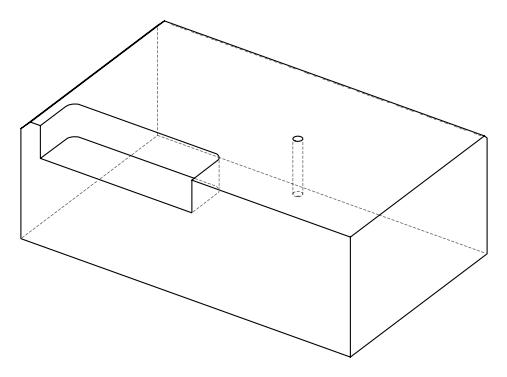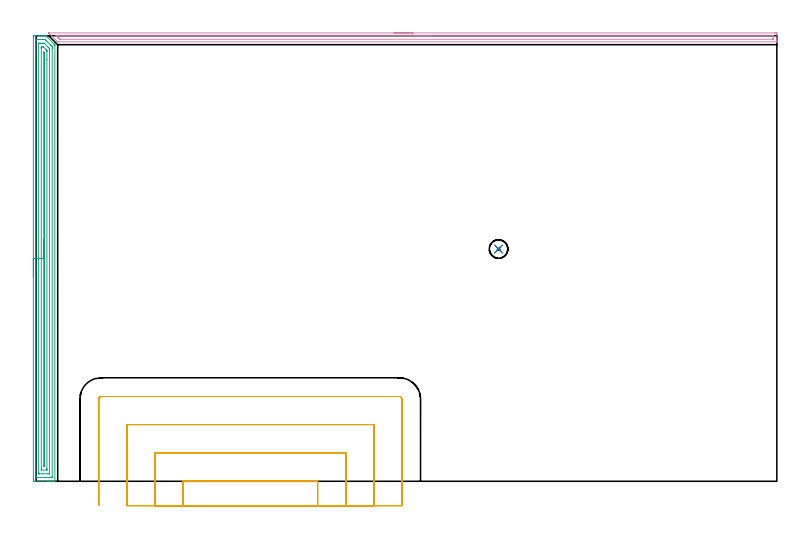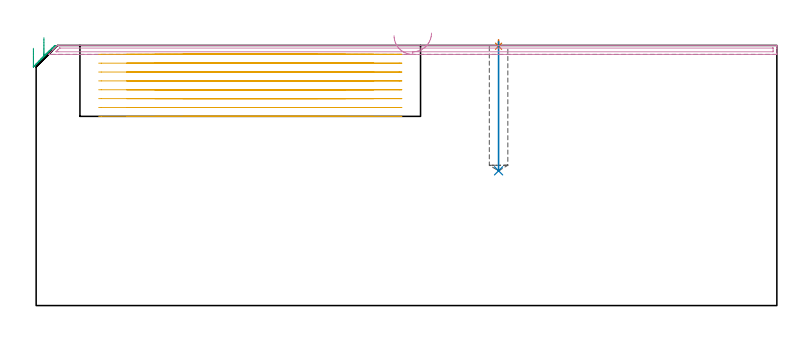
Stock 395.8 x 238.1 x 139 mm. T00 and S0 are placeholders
(PLAN: 5 operations, 3 tool changes, 40.1 min)
(1 SPOT_DRILL | STEP1POCKET | NXT0321_9005460120000 | 0.03 min | 1 mm3)
(2 DRILL_BLIND_HOLE_INTO_CENTER | STEP1POCKET | UGT0301_494 | 0.28 min | 4981 mm3)
(3 AREA_MILL | FG_CHAMFER_SURFACE | UGT0205_001 | 9.65 min | 15747 mm3)
(4 AREA_MILL_1 | FG_CHAMFER_SURFACE_1 | UGT0205_001 | 6.37 min | 4444 mm3)
(5 MILL_SLOT | SLOT_PARTIAL_RECTANGULAR | UGT0201_094 | Follow Part, ap 5, ae 75% | 23.76 min | 379381 mm3)
(TOOL NXT0321_9005460120000 | NC Spot Drill, 142deg, 12mm, Carbide, Uncoated | D12 PA142 FL30 Z2)
(TOOL UGT0301_494 | Carbide Drill 9.9 mm | D9.9 PA118 FL87 Z2)
(TOOL UGT0205_001 | Chamfer Mill 20 x 3 x 45 deg. | D20 FL50 Z2)
(TOOL UGT0201_094 | End mill 20 mm | D20 FL38 Z4)
(OP 1 SPOT_DRILL)
G17 G21 G94 G90
T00 M6
G54
G17 G0 G90 X247.1 Y124.1 S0 M3
G43 Z149. H0
G94 G81 G98 Z138.574 F250. R142.
G80
M5
M2
(OP 2 DRILL_BLIND_HOLE_INTO_CENTER)
G17 G21 G94 G90
T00 M6
G54
G17 G0 G90 X247.1 Y124.1 S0 M3
G43 Z149. H0
G94 G81 G98 Z72. F250. R141.
G80
M5
M2
(OP 3 AREA_MILL)
G17 G21 G94 G90
T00 M6
G54
G17 G0 G90 X-1.5 Y109.05 S1061 M3
G43 Z149. H0
Z137.5
G94 G1 Y109.088 Z136.628 F250.
Y109.202 Z135.764
Y109.391 Z134.912
Y109.653 Z134.08
Y109.987 Z133.274
Y110.39 Z132.5
Y110.858 Z131.764
Y111.39 Z131.072
Y111.979 Z130.429
Y112.622 Z129.84
Y113.314 Z129.308
Y114.05 Z128.84
Y114.824 Z128.437
Y115.63 Z128.103
Y116.462 Z127.841
Y117.314 Z127.652
Y118.178 Z127.538
Y119.05 Z127.5
Y237.047
X-1.499 Y237.476 Z127.501
X-1.495 Y237.935 Z127.503
X-1.491 Y238.09 Z127.506
X-1.042 Y238.1 Z127.955
X1.604 Z130.599
X3.019 Z132.015
X4.25 Z133.244
X5.132 Y238.099 Z134.13
X5.192 Y238.096 Z134.19
X5.228 Y238.072 Z134.228
X5.328 Y237.972 Z134.328
X5.426 Y237.876 Z134.422
X5.526 Y237.774 Z134.526
X5.618 Y237.682 Z134.618
X5.72 Y237.582 Z134.716
X9.542 Y233.76 Z138.537
X9.679 Y233.622 Z138.677
X9.847 Y233.454 Z138.845
X9.983 Y233.319 Z138.979
X9.988 Y233.312 Z138.984
X9.995 Y233.296 Z138.991
X10. Y233.007 Z139.
Y0.177
X9.997 Y0.008 Z138.988
X9.993 Y0.007 Z138.984
X9.637 Y0. Z138.636
X9.359 Z138.359
X8.66 Z137.655
X7.428 Z136.425
X6.896 Z135.89
X6.28 Z135.275
X-0.426 Z128.571
X-1.042 Y0.002 Z127.956
X-1.263 Y0.004 Z127.735
X-1.492 Y0.01 Z127.506
X-1.495 Y0.164 Z127.503
X-1.499 Y0.624 Z127.501
X-1.5 Y1.089 Z127.5
Y119.05
X-0.086 Z128.914
X-0.085 Y235.613 Z128.915
Y235.688
X-0.079 Y236.088 Z128.921
X0.319 Y236.097 Z129.319
X0.722 Y236.099 Z129.722
X1.198 Y236.1 Z130.198
X3.368 Z132.368
X3.844 Y236.099 Z132.844
X4.25 Y236.096 Z133.25
X4.736 Y236.09 Z133.736
X5.132 Y235.717 Z134.132
X5.162 Y235.688 Z134.162
X7.778 Y233.071 Z136.778
X7.84 Y233.007 Z136.84
X8.579 Y232.195 Z137.579
X8.58 Y232.113 Z137.58
X8.585 Y231.295 Z137.585
Y2.487
Y2.412
X8.579 Y2.012 Z137.579
X8.181 Y2.003 Z137.181
X7.778 Y2.001 Z136.778
X7.302 Y2. Z136.302
X0.722 Y2.001 Z129.722
X0.244 Y2.003 Z129.244
X0.019 Y2.01 Z129.019
X-0.079 Y2.036 Z128.921
X-0.085 Y2.336 Z128.915
Y2.412
X-0.086 Y119.05 Z128.914
X1.328 Z130.328
X1.329 Y233.901 Z130.329
X1.33 Y234.04 Z130.33
X1.332 Y234.074 Z130.332
X1.335 Y234.085 Z130.335
X1.344 Y234.09 Z130.344
X1.41 Y234.097 Z130.41
X1.604 Y234.099 Z130.604
X2.29 Y234.1 Z131.29
X3.172 Z132.172
X3.368 Y234.099 Z132.368
X4.057 Y234.096 Z133.057
X4.25 Y234.09 Z133.25
X4.309 Y234.078 Z133.309
X4.371 Y234.021 Z133.371
X4.498 Y233.901 Z133.498
X6.014 Y232.387 Z135.014
X6.286 Y232.113 Z135.286
X6.896 Y231.493 Z135.896
X7.157 Y231.219 Z136.157
X7.164 Y230.947 Z136.164
X7.17 Y230.326 Z136.17
X7.171 Y230.047 Z136.171
Y4.199
X7.17 Y4.06 Z136.17
X7.167 Y4.026 Z136.167
X7.165 Y4.015 Z136.165
X7.156 Y4.01 Z136.156
X7.09 Y4.003 Z136.09
X6.896 Y4.001 Z135.896
X6.21 Y4. Z135.21
X3.565 Z132.565
X1.8 Z130.8
X1.604 Y4.002 Z130.604
X1.408 Y4.006 Z130.408
X1.353 Y4.01 Z130.353
X1.335 Y4.016 Z130.335
X1.333 Y4.033 Z130.333
X1.33 Y4.106 Z130.33
X1.329 Y4.199 Z130.329
X1.328 Y4.479 Z130.328
Y119.05
X2.743 Z131.743
Y231.219
X2.745 Y231.851 Z131.745
X2.749 Y232.063 Z131.749
X2.75 Y232.09 Z131.75
X2.771 Y232.093 Z131.771
X2.825 Y232.097 Z131.825
X2.934 Y232.099 Z131.934
X3.381 Y232.1 Z132.381
X3.815 Y232.092 Z132.815
X3.841 Y232.09 Z132.841
X3.88 Y232.059 Z132.88
X3.965 Y231.981 Z132.965
X4.092 Y231.858 Z133.092
X5.132 Y230.819 Z134.132
X5.624 Y230.326 Z134.624
X5.695 Y230.25 Z134.695
X5.736 Y230.203 Z134.736
X5.75 Y230.165 Z134.75
X5.753 Y230.009 Z134.753
X5.756 Y229.693 Z134.756
X5.757 Y225.335 Z134.757
Y6.881
X5.755 Y6.249 Z134.755
X5.751 Y6.037 Z134.751
X5.75 Y6.01 Z134.75
X5.729 Y6.007 Z134.729
X5.675 Y6.003 Z134.675
X5.566 Y6.001 Z134.566
X2.932 Z131.932
X2.826 Y6.003 Z131.826
X2.774 Y6.007 Z131.774
X2.752 Y6.01 Z131.752
X2.75 Y6.023 Z131.75
X2.747 Y6.134 Z131.747
X2.743 Y6.62 Z131.743
Y119.05
X4.157 Z133.157
Y228.916
X4.16 Y229.293 Z133.16
X4.162 Y229.334 Z133.162
X4.163 Z133.163
X4.177 Y229.323 Z133.177
X4.203 Y229.298 Z133.203
X4.25 Y229.249 Z133.25
X4.331 Y229.159 Z133.331
X4.339 Y228.821 Z133.339
X4.342 Y228.632 Z133.342
X4.343 Y8.574 Z133.343
X4.342 Y8.479 Z133.342
X4.336 Y8.291 Z133.336
X4.326 Y8.01 Z133.326
X4.25 Z133.25
X4.164 Y8.017 Z133.164
X4.159 Y8.385 Z133.159
X4.157 Y8.574 Z133.157
Y119.05
Y119.922 Z133.195
Y120.786 Z133.309
Y121.638 Z133.498
Y122.47 Z133.76
Y123.276 Z134.094
Y124.05 Z134.497
Y124.786 Z134.965
Y125.478 Z135.496
Y126.121 Z136.086
Y126.71 Z136.729
Y127.242 Z137.421
Y127.71 Z138.157
Y128.113 Z138.931
Y128.447 Z139.737
Y128.709 Z140.569
Y128.898 Z141.42
Y129.012 Z142.285
Y129.05 Z143.157
G0 Z149.
M5
M2
(OP 4 AREA_MILL_1)
G17 G21 G94 G90
T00 M6
G54
G17 G0 G90 X191.25 Y239.6 S1061 M3
G43 Z149. H0
Z144.2
G94 G1 X191.288 Z143.328 F250.
X191.402 Z142.463
X191.591 Z141.612
X191.853 Z140.78
X192.187 Z139.974
X192.59 Z139.2
X193.059 Z138.464
X193.59 Z137.772
X194.179 Z137.129
X194.822 Z136.54
X195.514 Z136.008
X196.25 Z135.54
X197.024 Z135.137
X197.83 Z134.803
X198.662 Z134.541
X199.514 Z134.352
X200.379 Z134.238
X201.25 Z134.2
X394.563
X395.177 Y239.598 Z134.202
X395.784 Y239.593 Z134.203
X395.793 Y239.591 Z134.205
X395.8 Y238.986 Z134.809
Y236.307 Z137.488
Y235.605 Z138.195
Y235.283 Z138.517
Y234.866 Z138.926
Y234.808 Z138.982
X395.793 Y234.803 Z138.988
X395.625 Y234.8 Z139.
X11.791
X11.505 Y234.804 Z138.99
X11.367 Y234.933 Z138.867
X7.025 Y239.275 Z134.524
X6.866 Y239.433 Z134.364
X6.727 Y239.577 Z134.221
X6.717 Y239.594 Z134.203
X6.727 Y239.599 Z134.199
X201.25 Y239.6 Z134.2
Y238.186 Z135.614
X393.39
X393.784 Y238.179 Z135.621
X393.79 Y238.151 Z135.649
X393.793 Y238.093 Z135.707
X393.799 Y237.684 Z136.116
Y236.307 Z137.493
X393.797 Y236.256 Z137.544
X393.794 Y236.231 Z137.569
X393.792 Y236.224 Z137.576
X393.76 Y236.221 Z137.579
X393.576 Y236.216 Z137.584
X393.483 Y236.215 Z137.585
X12.777
X12.685 Y236.216 Z137.584
X12.593 Y236.22 Z137.58
X12.539 Y236.223 Z137.577
X12.508 Y236.249 Z137.551
X12.446 Y236.307 Z137.493
X11.791 Y236.959 Z136.841
X11.55 Y237.2 Z136.6
X10.897 Y237.854 Z135.946
X10.664 Y238.093 Z135.707
X10.593 Y238.168 Z135.632
X10.713 Y238.179 Z135.621
X10.807 Y238.183 Z135.617
X10.897 Y238.185 Z135.615
X11.698 Y238.186 Z135.614
X201.25
X202.122 Z135.652
X202.987 Z135.766
X203.838 Z135.955
X204.67 Z136.217
X205.476 Z136.551
X206.25 Z136.954
X206.986 Z137.423
X207.678 Z137.954
X208.321 Z138.543
X208.911 Z139.186
X209.442 Z139.878
X209.91 Z140.614
X210.313 Z141.388
X210.647 Z142.194
X210.909 Z143.026
X211.098 Z143.878
X211.212 Z144.743
X211.25 Z145.614
G0 Z149.
M5
M2
(OP 5 MILL_SLOT)
G17 G21 G94 G90
T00 M6
G54
G17 G0 G90 X150.4 Y-13. S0 M3
G43 Z149. H0
Z134.262
G94 G1 Y-10. F250.
Y0.3 F500.
X78.4
Y-10.
Y-13. F250.
X165.4
Y-10.
Y15.3 F500.
X63.4
Y-10.
Y-13. F250.
X180.4
Y-10.
Y30.3 F500.
X48.4
Y-10.
Y-13. F250.
X195.4
Y-10.
Y43.9 F500.
G3 X194. Y45.3 R1.4
G1 X34.8
G3 X33.4 Y43.9 R1.4
G1 Y-10.
Y-13. F250.
G0 X150.4 Z129.525
G1 Y-10.
Y0.3 F500.
X78.4
Y-10.
Y-13. F250.
X165.4
Y-10.
Y15.3 F500.
X63.4
Y-10.
Y-13. F250.
X180.4
Y-10.
Y30.3 F500.
X48.4
Y-10.
Y-13. F250.
X195.4
Y-10.
Y43.9 F500.
G3 X194. Y45.3 R1.4
G1 X34.8
G3 X33.4 Y43.9 R1.4
G1 Y-10.
Y-13. F250.
G0 X150.4 Z124.787
G1 Y-10.
Y0.3 F500.
X78.4
Y-10.
Y-13. F250.
X165.4
Y-10.
Y15.3 F500.
X63.4
Y-10.
Y-13. F250.
X180.4
Y-10.
Y30.3 F500.
X48.4
Y-10.
Y-13. F250.
X195.4
Y-10.
Y43.9 F500.
G3 X194. Y45.3 R1.4
G1 X34.8
G3 X33.4 Y43.9 R1.4
G1 Y-10.
Y-13. F250.
G0 X150.4 Z120.05
G1 Y-10.
Y0.3 F500.
X78.4
Y-10.
Y-13. F250.
X165.4
Y-10.
Y15.3 F500.
X63.4
Y-10.
Y-13. F250.
X180.4
Y-10.
Y30.3 F500.
X48.4
Y-10.
Y-13. F250.
X195.4
Y-10.
Y43.9 F500.
G3 X194. Y45.3 R1.4
G1 X34.8
G3 X33.4 Y43.9 R1.4
G1 Y-10.
Y-13. F250.
G0 X150.4 Z115.312
G1 Y-10.
Y0.3 F500.
X78.4
Y-10.
Y-13. F250.
X165.4
Y-10.
Y15.3 F500.
X63.4
Y-10.
Y-13. F250.
X180.4
Y-10.
Y30.3 F500.
X48.4
Y-10.
Y-13. F250.
X195.4
Y-10.
Y43.9 F500.
G3 X194. Y45.3 R1.4
G1 X34.8
G3 X33.4 Y43.9 R1.4
G1 Y-10.
Y-13. F250.
G0 X150.4 Z110.575
G1 Y-10.
Y0.3 F500.
X78.4
Y-10.
Y-13. F250.
X165.4
Y-10.
Y15.3 F500.
X63.4
Y-10.
Y-13. F250.
X180.4
Y-10.
Y30.3 F500.
X48.4
Y-10.
Y-13. F250.
X195.4
Y-10.
Y43.9 F500.
G3 X194. Y45.3 R1.4
G1 X34.8
G3 X33.4 Y43.9 R1.4
G1 Y-10.
Y-13. F250.
G0 X150.4 Z105.837
G1 Y-10.
Y0.3 F500.
X78.4
Y-10.
Y-13. F250.
X165.4
Y-10.
Y15.3 F500.
X63.4
Y-10.
Y-13. F250.
X180.4
Y-10.
Y30.3 F500.
X48.4
Y-10.
Y-13. F250.
X195.4
Y-10.
Y43.9 F500.
G3 X194. Y45.3 R1.4
G1 X34.8
G3 X33.4 Y43.9 R1.4
G1 Y-10.
Y-13. F250.
G0 X150.4 Z101.1
G1 Y-10.
Y0.3 F500.
X78.4
Y-10.
Y-13. F250.
X165.4
Y-10.
Y15.3 F500.
X63.4
Y-10.
Y-13. F250.
X180.4
Y-10.
Y30.3 F500.
X48.4
Y-10.
Y-13. F250.
X195.4
Y-10.
Y43.9 F500.
G3 X194. Y45.3 R1.4
G1 X34.8
G3 X33.4 Y43.9 R1.4
G1 Y-10.
Y-13. F250.
G0 Z149.
M5
M2
